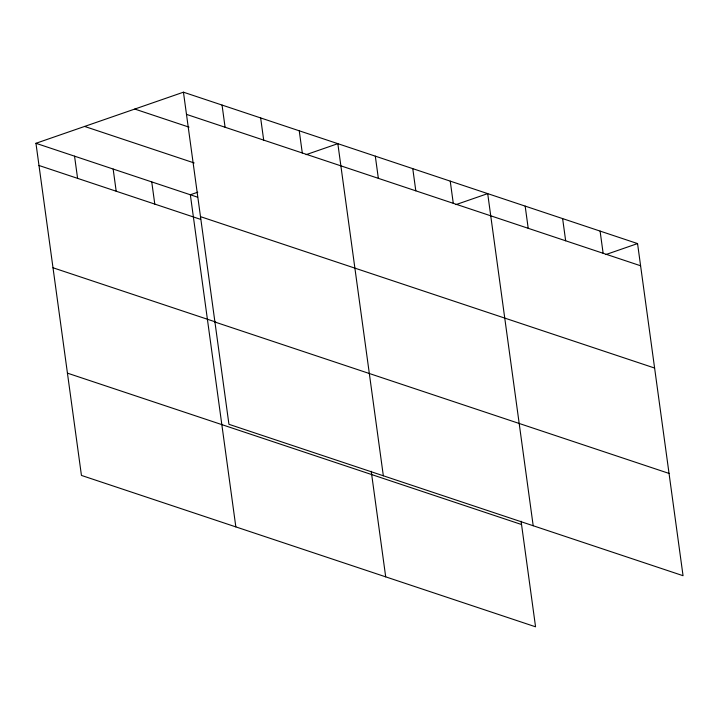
<?xml version="1.0" encoding="UTF-8"?>
<svg xmlns="http://www.w3.org/2000/svg" width="719" height="719" viewBox="0 0 719 719"><rect width="100%" height="100%" fill="white"/><g stroke="black" fill="none" stroke-linecap="round" stroke-linejoin="round"><path stroke-width="1.08" d="M521.086 521.203L535.556 626.806L81.445 475.421L35.95 143.297L183.444 92.194L637.555 243.579L683.05 575.703L228.939 424.309L183.444 92.194M197.752 192.207L190.346 194.768L235.841 526.892M306.096 154.666L337.84 143.665L383.335 475.78M455.954 204.618L487.698 193.618L533.192 525.742M605.811 254.58L637.555 243.579M186.482 114.375L640.593 265.769M134.777 109.054L189.016 127.137M84.626 126.436L194.166 162.952M35.95 143.297L197.635 197.204M200.493 216.653L654.605 368.047M38.988 165.487L200.673 219.385M52.999 267.765L215.718 322.013M214.927 322.031L669.038 473.426M67.433 373.143L521.545 524.528M600.095 231.087L603.133 253.277M562.626 218.603L565.664 240.784M525.167 206.11L528.204 228.291M450.238 181.134L453.276 203.315M412.769 168.641L415.807 190.823M375.309 156.149L378.347 178.339M371.229 471.242L385.699 576.854M299.248 130.795L302.286 152.976M260.646 117.925L263.684 140.115M222.045 105.055L225.083 127.245M151.745 181.907L154.783 204.088M113.153 169.037L116.19 191.218M74.551 156.167L77.589 178.348"/></g></svg>
